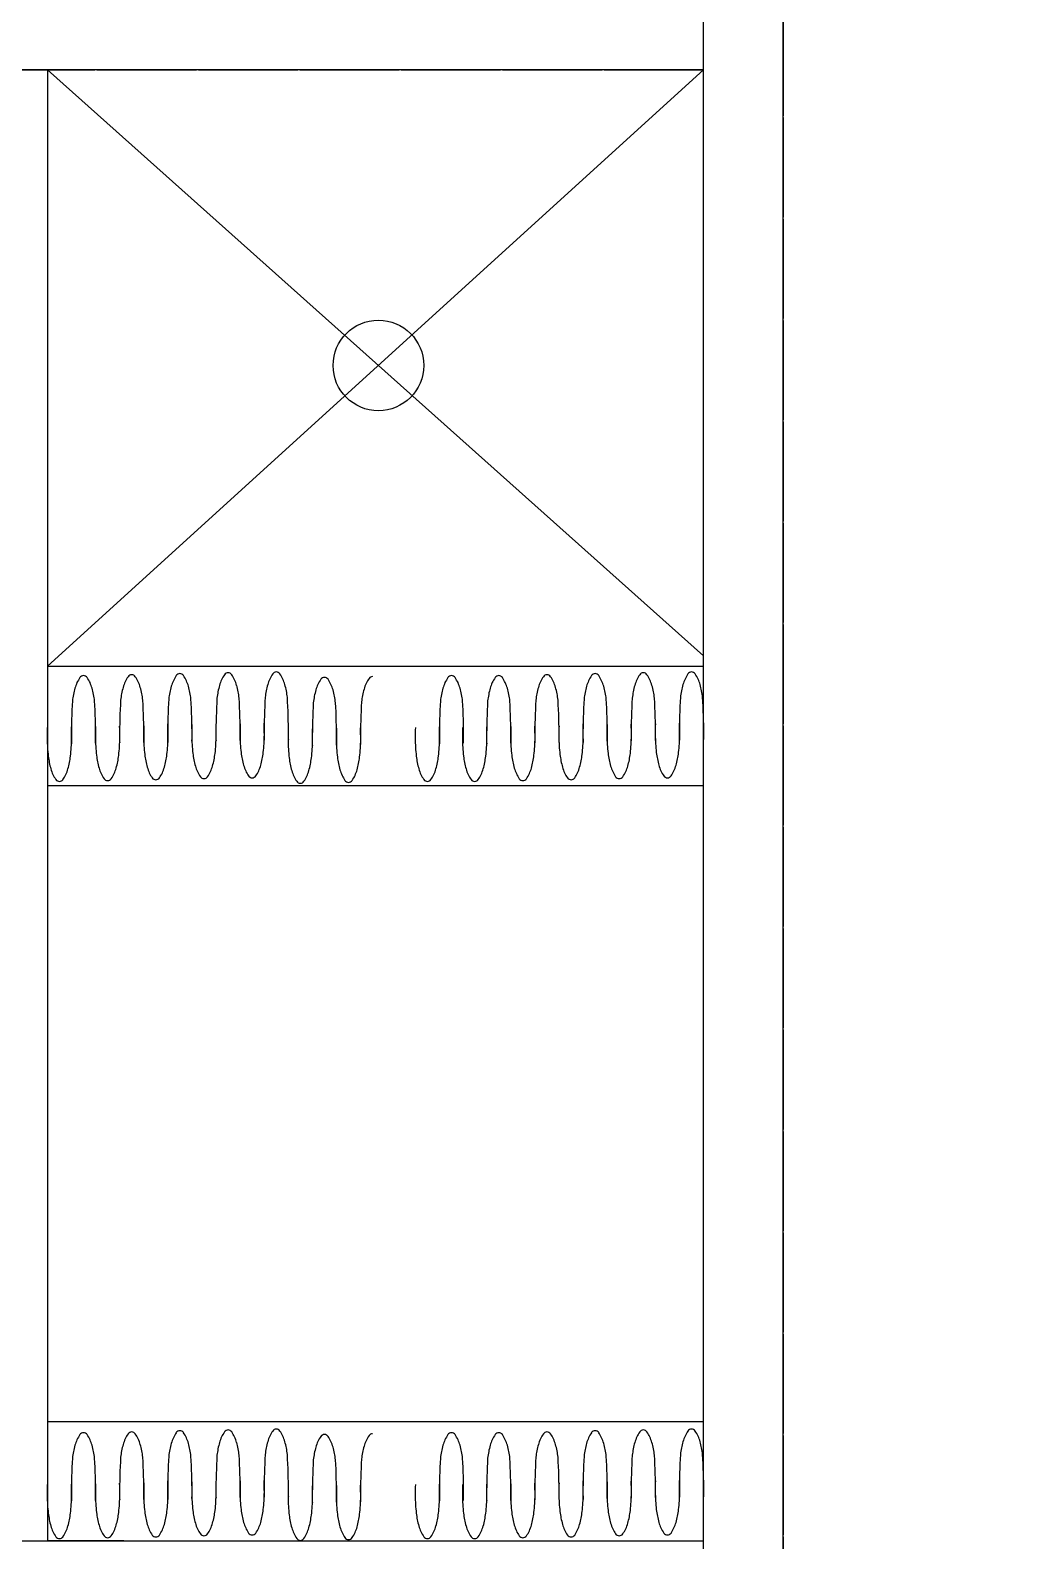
# Model space of a CAD drawing. Header units: inches. Extents: x -460 to 10305, y -938 to 5356.
# Drawn here: x 6242.1 to 6292, y 4574.2 to 4650.2 of the extents above; entities that cross this region are included whole.
import ezdxf

# ---------------------------------------------------------------- set-up
doc = ezdxf.new("R2010")
doc.units = ezdxf.units.IN
doc.header["$MEASUREMENT"] = 0
doc.linetypes.add('01-0263-04-DWG-BFP-ARCH$0$763', pattern=[5.0001, 5, -0.0001])
for name, color, linetype in [('01-0263-04-DWG-BFP-ARCH$0$SP-AREA', 250, '01-0263-04-DWG-BFP-ARCH$0$763'), ('01-0263-04-DWG-BFP-ARCH$0$SP-FIXT', 35, 'Continuous'), ('01-0263-04-DWG-BFP-ARCH$0$SP-PART', 190, 'Continuous'), ('01-0263-04-DWG-BFP-ARCH$0$SP-WALL', 7, 'Continuous')]:
    doc.layers.add(name, color=color, linetype=linetype)

# ---------------------------------------------------------------- blocks, each defined once
blk = doc.blocks.new('01-0263-04-DWG-BFP-ARCH', base_point=(1295.153, 1353.423))
at = {"layer": '01-0263-04-DWG-BFP-ARCH$0$SP-AREA'}
for points in [[(3303.158, 2407.427), (3255.158, 2407.427), (3255.158, 1533.427), (3587.158, 1533.427), (3587.158, 2461.427), (3255.158, 2461.427), (3255.158, 2407.427), (3303.158, 2407.427), (3539.158, 2407.427), (3539.158, 1587.427), (3303.158, 1587.427), (3303.158, 2407.427)], [(3307.153, 1687.423), (3405.153, 1687.423), (3405.153, 1911.423), (3437.153, 1911.423), (3437.153, 1687.423), (3535.153, 1687.423), (3535.153, 1981.423), (3307.153, 1981.423), (3307.153, 1687.423)]]:
    blk.add_lwpolyline(points, close=True, dxfattribs=at)
at = {"layer": '01-0263-04-DWG-BFP-ARCH$0$SP-FIXT'}
for p, q in [((3502.158, 1981.427), (3535.158, 1951.957)), ((3502.158, 1951.427), (3535.158, 1981.427))]:
    blk.add_line(p, q, dxfattribs=at)
blk.add_circle((3518.805, 1966.561), 2.278, dxfattribs=at)
at = {"layer": '01-0263-04-DWG-BFP-ARCH$0$SP-PART'}
for p, q in [((3502.158, 1951.427), (3535.158, 1951.427)), ((3502.158, 1945.427), (3535.158, 1945.427)), ((3502.158, 1913.427), (3535.158, 1913.427)), ((3502.158, 1907.427), (3535.158, 1907.427)), ((3506.006, 1907.427), (3502.158, 1907.427))]:
    blk.add_line(p, q, dxfattribs=at)
for centre, radius, start, end in [((3503.976, 1950.736), 0.219, 90, 145.67741), ((3503.976, 1950.736), 0.219, 34.32259, 90), ((3506.4, 1950.778), 0.219, 90, 145.67741), ((3506.4, 1950.778), 0.219, 34.32259, 90), ((3510.162, 1949.921), 1.841, 145.67741, 164.20927), ((3508.822, 1950.836), 0.219, 90, 145.67741), ((3508.822, 1950.836), 0.219, 34.32259, 90), ((3507.482, 1949.921), 1.841, 15.79073, 34.32259), ((3512.586, 1949.962), 1.841, 145.67741, 164.20927), ((3511.246, 1950.877), 0.219, 90, 145.67741), ((3511.246, 1950.877), 0.219, 34.32259, 90), ((3509.906, 1949.962), 1.841, 15.79073, 34.32259), ((3515.01, 1950.004), 1.841, 145.67741, 164.20927), ((3513.67, 1950.919), 0.219, 90, 145.67741), ((3513.67, 1950.919), 0.219, 34.32259, 90), ((3512.33, 1950.004), 1.841, 15.79073, 34.32259), ((3522.481, 1950.736), 0.219, 90, 145.67741), ((3522.481, 1950.736), 0.219, 34.32259, 90), ((3524.857, 1950.736), 0.219, 90, 145.67741), ((3524.857, 1950.736), 0.219, 34.32259, 90), ((3527.281, 1950.778), 0.219, 90, 145.67741), ((3527.281, 1950.778), 0.219, 34.32259, 90), ((3531.043, 1949.921), 1.841, 145.67741, 164.20927), ((3529.703, 1950.836), 0.219, 90, 145.67741), ((3529.703, 1950.836), 0.219, 34.32259, 90), ((3528.363, 1949.921), 1.841, 15.79073, 34.32259), ((3533.467, 1949.962), 1.841, 145.67741, 164.20927), ((3532.127, 1950.877), 0.219, 90, 145.67741), ((3532.127, 1950.877), 0.219, 34.32259, 90), ((3530.787, 1949.962), 1.841, 15.79073, 34.32259), ((3535.891, 1950.004), 1.841, 145.67741, 164.20927), ((3534.551, 1950.919), 0.219, 90, 145.67741), ((3534.551, 1950.919), 0.219, 34.32259, 90), ((3533.212, 1950.004), 1.841, 15.79073, 34.32259), ((3507.496, 1949.205), 4.107, 164.20927, 173.31892), ((3505.316, 1949.821), 1.841, 145.67741, 164.20927), ((3502.636, 1949.821), 1.841, 15.79073, 34.32259), ((3500.456, 1949.205), 4.107, 6.68108, 15.79073), ((3509.921, 1949.246), 4.107, 164.20927, 173.31892), ((3507.74, 1949.863), 1.841, 145.67741, 164.20927), ((3505.06, 1949.863), 1.841, 15.79073, 34.32259), ((3502.88, 1949.246), 4.107, 6.68108, 15.79073), ((3512.342, 1949.304), 4.107, 164.20927, 173.31892), ((3505.302, 1949.304), 4.107, 6.68108, 15.79073), ((3514.766, 1949.346), 4.107, 164.20927, 173.31892), ((3507.726, 1949.346), 4.107, 6.68108, 15.79073), ((3517.191, 1949.387), 4.107, 164.20927, 173.31892), ((3510.15, 1949.387), 4.107, 6.68108, 15.79073), ((3519.611, 1949.116), 4.107, 164.20927, 173.31892), ((3517.431, 1949.733), 1.841, 145.67741, 164.20927), ((3516.091, 1950.648), 0.219, 90, 145.67741), ((3516.091, 1950.648), 0.219, 34.32259, 90), ((3514.751, 1949.733), 1.841, 15.79073, 34.32259), ((3512.57, 1949.116), 4.107, 6.68108, 15.79073), ((3522.035, 1949.158), 4.107, 164.20927, 173.31892), ((3519.855, 1949.775), 1.841, 145.67741, 164.20927), ((3518.515, 1950.689), 0.219, 90, 145.67741), ((3526.001, 1949.205), 4.107, 164.20927, 173.31892), ((3523.821, 1949.821), 1.841, 145.67741, 164.20927), ((3521.141, 1949.821), 1.841, 15.79073, 34.32259), ((3518.961, 1949.205), 4.107, 6.68108, 15.79073), ((3528.378, 1949.205), 4.107, 164.20927, 173.31892), ((3526.197, 1949.821), 1.841, 145.67741, 164.20927), ((3523.517, 1949.821), 1.841, 15.79073, 34.32259), ((3521.337, 1949.205), 4.107, 6.68108, 15.79073), ((3530.802, 1949.246), 4.107, 164.20927, 173.31892), ((3528.621, 1949.863), 1.841, 145.67741, 164.20927), ((3525.941, 1949.863), 1.841, 15.79073, 34.32259), ((3523.761, 1949.246), 4.107, 6.68108, 15.79073), ((3533.224, 1949.304), 4.107, 164.20927, 173.31892), ((3526.183, 1949.304), 4.107, 6.68108, 15.79073), ((3535.648, 1949.346), 4.107, 164.20927, 173.31892), ((3528.607, 1949.346), 4.107, 6.68108, 15.79073), ((3538.072, 1949.387), 4.107, 164.20927, 173.31892), ((3531.031, 1949.387), 4.107, 6.68108, 15.79073), ((3537.173, 1947.812), 33.808, 176.82774, 180.00104), ((3470.779, 1947.812), 33.808, 359.99896, 3.17226), ((3539.597, 1947.853), 33.808, 176.82774, 180.00104), ((3473.203, 1947.853), 33.808, 359.99896, 3.17226), ((3542.019, 1947.911), 33.808, 176.82774, 180.00104), ((3475.625, 1947.911), 33.808, 359.99896, 3.17226), ((3544.443, 1947.953), 33.808, 176.82774, 180.00104), ((3478.049, 1947.953), 33.808, 359.99896, 3.17226), ((3546.867, 1947.994), 33.808, 176.82774, 180.00104), ((3480.473, 1947.994), 33.808, 359.99896, 3.17226), ((3549.288, 1947.723), 33.808, 176.82774, 180.00104), ((3482.894, 1947.723), 33.808, 359.99896, 3.17226), ((3551.712, 1947.765), 33.808, 176.82774, 180.00104), ((3555.678, 1947.812), 33.808, 176.82774, 180.00104), ((3489.284, 1947.812), 33.808, 359.99896, 3.17226), ((3558.054, 1947.812), 33.808, 176.82774, 180.00104), ((3491.66, 1947.812), 33.808, 359.99896, 3.17226), ((3560.478, 1947.853), 33.808, 176.82774, 180.00104), ((3494.084, 1947.853), 33.808, 359.99896, 3.17226), ((3562.9, 1947.911), 33.808, 176.82774, 180.00104), ((3496.506, 1947.911), 33.808, 359.99896, 3.17226), ((3565.324, 1947.953), 33.808, 176.82774, 180.00104), ((3498.93, 1947.953), 33.808, 359.99896, 3.17226), ((3567.748, 1947.994), 33.808, 176.82774, 180.00104), ((3501.354, 1947.994), 33.808, 359.99896, 3.17226), ((3535.961, 1947.791), 33.808, 179.05088, 180.00104), ((3468.355, 1947.77), 33.808, 359.99896, 0.98443), ((3469.567, 1947.791), 33.808, 359.99896, 0.98443), ((3538.385, 1947.833), 33.808, 179.05088, 180.00104), ((3471.991, 1947.833), 33.808, 359.99896, 0.98443), ((3540.809, 1947.874), 33.808, 179.05088, 180.00104), ((3515.84, 1947.911), 7.629, 180, 182.40916), ((3474.415, 1947.874), 33.808, 359.99896, 1.11131), ((3543.231, 1947.932), 33.808, 179.05088, 180.00104), ((3517.052, 1947.931), 7.629, 180, 186.68108), ((3501.804, 1947.911), 7.629, 358.04412, 360), ((3503.016, 1947.931), 7.629, 353.31892, 0), ((3518.264, 1947.952), 7.629, 180, 182.11241), ((3476.837, 1947.932), 33.808, 359.99896, 0.98443), ((3545.655, 1947.974), 33.808, 179.05088, 180.00104), ((3519.476, 1947.973), 7.629, 180, 186.68108), ((3504.228, 1947.952), 7.629, 358.04412, 360), ((3505.44, 1947.973), 7.629, 353.31892, 0), ((3520.688, 1947.994), 7.629, 180, 182.11241), ((3479.261, 1947.974), 33.808, 359.99896, 0.98443), ((3548.076, 1947.702), 33.808, 179.05088, 180.00104), ((3548.079, 1948.015), 33.808, 179.05088, 180.00104), ((3521.9, 1948.015), 7.629, 180, 182.11241), ((3506.653, 1947.994), 7.629, 358.04412, 360), ((3481.682, 1947.702), 33.808, 359.99896, 0.98443), ((3550.5, 1947.744), 33.808, 179.05088, 180.00104), ((3484.106, 1947.744), 33.808, 359.99896, 0.98443), ((3554.466, 1947.791), 33.808, 179.05088, 180.00104), ((3488.072, 1947.791), 33.808, 359.99896, 0.98443), ((3556.842, 1947.791), 33.808, 179.05088, 180.00104), ((3490.448, 1947.791), 33.808, 359.99896, 0.98443), ((3559.266, 1947.833), 33.808, 179.05088, 180.00104), ((3492.872, 1947.833), 33.808, 359.99896, 0.98443), ((3561.69, 1947.874), 33.808, 179.05088, 180.00104), ((3536.721, 1947.911), 7.629, 180, 182.40916), ((3495.297, 1947.874), 33.808, 359.99896, 1.11131), ((3564.112, 1947.932), 33.808, 179.05088, 180.00104), ((3537.933, 1947.931), 7.629, 180, 186.68108), ((3522.685, 1947.911), 7.629, 358.04412, 360), ((3523.898, 1947.931), 7.629, 353.31892, 0), ((3539.145, 1947.952), 7.629, 180, 182.11241), ((3497.718, 1947.932), 33.808, 359.99896, 0.98443), ((3566.536, 1947.974), 33.808, 179.05088, 180.00104), ((3540.357, 1947.973), 7.629, 180, 186.68108), ((3525.11, 1947.952), 7.629, 358.04412, 360), ((3526.322, 1947.973), 7.629, 353.31892, 0), ((3541.569, 1947.994), 7.629, 180, 182.11241), ((3500.142, 1947.974), 33.808, 359.99896, 0.98443), ((3568.96, 1948.015), 33.808, 179.05088, 180.00104), ((3542.781, 1948.015), 7.629, 180, 182.11241), ((3527.534, 1947.994), 7.629, 358.04412, 360), ((3509.782, 1947.79), 7.629, 180, 186.68108), ((3494.534, 1947.77), 7.629, 358.04412, 0), ((3495.746, 1947.79), 7.629, 353.31892, 360), ((3510.994, 1947.811), 7.629, 180, 182.11241), ((3512.206, 1947.832), 7.629, 180, 186.68108), ((3496.958, 1947.811), 7.629, 358.04412, 0), ((3498.17, 1947.832), 7.629, 353.31892, 360), ((3513.418, 1947.853), 7.629, 180, 182.11241), ((3514.63, 1947.874), 7.629, 180, 186.68108), ((3499.383, 1947.853), 7.629, 358.04412, 0), ((3500.595, 1947.874), 7.629, 353.31892, 360), ((3521.896, 1947.702), 7.629, 180, 186.68108), ((3507.861, 1947.702), 7.629, 353.31892, 360), ((3523.108, 1947.723), 7.629, 180, 182.11241), ((3524.32, 1947.743), 7.629, 180, 186.68108), ((3509.073, 1947.723), 7.629, 358.04412, 0), ((3510.285, 1947.743), 7.629, 353.31892, 360), ((3525.533, 1947.764), 7.629, 180, 182.11241), ((3528.287, 1947.79), 7.629, 180, 186.68108), ((3514.251, 1947.79), 7.629, 353.31892, 360), ((3529.499, 1947.811), 7.629, 180, 182.11241), ((3530.663, 1947.79), 7.629, 180, 186.68108), ((3515.463, 1947.811), 7.629, 358.04412, 0), ((3516.628, 1947.79), 7.629, 353.31892, 0), ((3531.875, 1947.811), 7.629, 180, 182.11241), ((3533.087, 1947.832), 7.629, 180, 186.68108), ((3517.84, 1947.811), 7.629, 358.04412, 360), ((3519.052, 1947.832), 7.629, 353.31892, 0), ((3534.299, 1947.853), 7.629, 180, 182.11241), ((3535.511, 1947.874), 7.629, 180, 186.68108), ((3520.264, 1947.853), 7.629, 358.04412, 360), ((3521.476, 1947.874), 7.629, 353.31892, 0), ((3506.284, 1947.381), 4.107, 186.68108, 195.79073), ((3499.244, 1947.381), 4.107, 344.20927, 353.31892), ((3508.709, 1947.422), 4.107, 186.68108, 195.79073), ((3501.668, 1947.422), 4.107, 344.20927, 353.31892), ((3511.133, 1947.464), 4.107, 186.68108, 195.79073), ((3504.092, 1947.464), 4.107, 344.20927, 353.31892), ((3513.554, 1947.522), 4.107, 186.68108, 195.79073), ((3511.374, 1946.905), 1.841, 195.79073, 214.32259), ((3508.694, 1946.905), 1.841, 325.67741, 344.20927), ((3506.514, 1947.522), 4.107, 344.20927, 353.31892), ((3515.979, 1947.563), 4.107, 186.68108, 195.79073), ((3513.798, 1946.947), 1.841, 195.79073, 214.32259), ((3511.118, 1946.947), 1.841, 325.67741, 344.20927), ((3508.938, 1947.563), 4.107, 344.20927, 353.31892), ((3518.399, 1947.292), 4.107, 186.68108, 195.79073), ((3511.358, 1947.292), 4.107, 344.20927, 353.31892), ((3520.823, 1947.334), 4.107, 186.68108, 195.79073), ((3513.782, 1947.334), 4.107, 344.20927, 353.31892), ((3524.789, 1947.381), 4.107, 186.68108, 195.79073), ((3517.748, 1947.381), 4.107, 344.20927, 353.31892), ((3527.166, 1947.381), 4.107, 186.68108, 195.79073), ((3520.125, 1947.381), 4.107, 344.20927, 353.31892), ((3529.59, 1947.422), 4.107, 186.68108, 195.79073), ((3522.549, 1947.422), 4.107, 344.20927, 353.31892), ((3532.014, 1947.464), 4.107, 186.68108, 195.79073), ((3524.973, 1947.464), 4.107, 344.20927, 353.31892), ((3534.436, 1947.522), 4.107, 186.68108, 195.79073), ((3532.255, 1946.905), 1.841, 195.79073, 214.32259), ((3529.575, 1946.905), 1.841, 325.67741, 344.20927), ((3527.395, 1947.522), 4.107, 344.20927, 353.31892), ((3536.86, 1947.563), 4.107, 186.68108, 195.79073), ((3534.679, 1946.947), 1.841, 195.79073, 214.32259), ((3531.999, 1946.947), 1.841, 325.67741, 344.20927), ((3529.819, 1947.563), 4.107, 344.20927, 353.31892), ((3504.104, 1946.764), 1.841, 195.79073, 214.32259), ((3502.764, 1945.849), 0.219, 214.32259, 270), ((3502.764, 1945.849), 0.219, 270, 325.67741), ((3501.424, 1946.764), 1.841, 325.67741, 344.20927), ((3506.528, 1946.806), 1.841, 195.79073, 214.32259), ((3505.188, 1945.891), 0.219, 214.32259, 270), ((3505.188, 1945.891), 0.219, 270, 325.67741), ((3503.848, 1946.806), 1.841, 325.67741, 344.20927), ((3508.952, 1946.847), 1.841, 195.79073, 214.32259), ((3507.612, 1945.933), 0.219, 214.32259, 270), ((3507.612, 1945.933), 0.219, 270, 325.67741), ((3506.272, 1946.847), 1.841, 325.67741, 344.20927), ((3510.034, 1945.99), 0.219, 214.32259, 270), ((3510.034, 1945.99), 0.219, 270, 325.67741), ((3512.458, 1946.032), 0.219, 214.32259, 270), ((3512.458, 1946.032), 0.219, 270, 325.67741), ((3516.219, 1946.675), 1.841, 195.79073, 214.32259), ((3514.879, 1945.761), 0.219, 214.32259, 270), ((3514.879, 1945.761), 0.219, 270, 325.67741), ((3513.539, 1946.675), 1.841, 325.67741, 344.20927), ((3518.643, 1946.717), 1.841, 195.79073, 214.32259), ((3517.303, 1945.802), 0.219, 214.32259, 270), ((3517.303, 1945.802), 0.219, 270, 325.67741), ((3515.963, 1946.717), 1.841, 325.67741, 344.20927), ((3522.609, 1946.764), 1.841, 195.79073, 214.32259), ((3521.269, 1945.849), 0.219, 214.32259, 270), ((3521.269, 1945.849), 0.219, 270, 325.67741), ((3519.929, 1946.764), 1.841, 325.67741, 344.20927), ((3524.985, 1946.764), 1.841, 195.79073, 214.32259), ((3523.645, 1945.849), 0.219, 214.32259, 270), ((3523.645, 1945.849), 0.219, 270, 325.67741), ((3522.305, 1946.764), 1.841, 325.67741, 344.20927), ((3527.409, 1946.806), 1.841, 195.79073, 214.32259), ((3526.069, 1945.891), 0.219, 214.32259, 270), ((3526.069, 1945.891), 0.219, 270, 325.67741), ((3524.729, 1946.806), 1.841, 325.67741, 344.20927), ((3529.833, 1946.847), 1.841, 195.79073, 214.32259), ((3528.494, 1945.933), 0.219, 214.32259, 270), ((3528.494, 1945.933), 0.219, 270, 325.67741), ((3527.154, 1946.847), 1.841, 325.67741, 344.20927), ((3530.915, 1945.99), 0.219, 214.32259, 270), ((3530.915, 1945.99), 0.219, 270, 325.67741), ((3533.339, 1946.032), 0.219, 214.32259, 270), ((3533.339, 1946.032), 0.219, 270, 325.67741), ((3508.822, 1912.743), 0.219, 90, 145.67741), ((3508.822, 1912.743), 0.219, 34.32259, 90), ((3511.246, 1912.785), 0.219, 90, 145.67741), ((3511.246, 1912.785), 0.219, 34.32259, 90), ((3515.01, 1911.912), 1.841, 145.67741, 164.20927), ((3513.67, 1912.826), 0.219, 90, 145.67741), ((3513.67, 1912.826), 0.219, 34.32259, 90), ((3512.33, 1911.912), 1.841, 15.79073, 34.32259), ((3529.703, 1912.743), 0.219, 90, 145.67741), ((3529.703, 1912.743), 0.219, 34.32259, 90), ((3532.127, 1912.785), 0.219, 90, 145.67741), ((3532.127, 1912.785), 0.219, 34.32259, 90), ((3535.891, 1911.912), 1.841, 145.67741, 164.20927), ((3534.551, 1912.826), 0.219, 90, 145.67741), ((3534.551, 1912.826), 0.219, 34.32259, 90), ((3533.212, 1911.912), 1.841, 15.79073, 34.32259), ((3507.496, 1911.112), 4.107, 164.20927, 173.31892), ((3505.316, 1911.729), 1.841, 145.67741, 164.20927), ((3503.976, 1912.644), 0.219, 90, 145.67741), ((3503.976, 1912.644), 0.219, 34.32259, 90), ((3502.636, 1911.729), 1.841, 15.79073, 34.32259), ((3500.456, 1911.112), 4.107, 6.68108, 15.79073), ((3509.921, 1911.154), 4.107, 164.20927, 173.31892), ((3507.74, 1911.771), 1.841, 145.67741, 164.20927), ((3506.4, 1912.685), 0.219, 90, 145.67741), ((3506.4, 1912.685), 0.219, 34.32259, 90), ((3505.06, 1911.771), 1.841, 15.79073, 34.32259), ((3502.88, 1911.154), 4.107, 6.68108, 15.79073), ((3512.342, 1911.212), 4.107, 164.20927, 173.31892), ((3510.162, 1911.828), 1.841, 145.67741, 164.20927), ((3507.482, 1911.828), 1.841, 15.79073, 34.32259), ((3505.302, 1911.212), 4.107, 6.68108, 15.79073), ((3514.766, 1911.253), 4.107, 164.20927, 173.31892), ((3512.586, 1911.87), 1.841, 145.67741, 164.20927), ((3509.906, 1911.87), 1.841, 15.79073, 34.32259), ((3507.726, 1911.253), 4.107, 6.68108, 15.79073), ((3517.191, 1911.295), 4.107, 164.20927, 173.31892), ((3510.15, 1911.295), 4.107, 6.68108, 15.79073), ((3517.431, 1911.64), 1.841, 145.67741, 164.20927), ((3516.091, 1912.555), 0.219, 90, 145.67741), ((3516.091, 1912.555), 0.219, 34.32259, 90), ((3514.751, 1911.64), 1.841, 15.79073, 34.32259), ((3522.035, 1911.065), 4.107, 164.20927, 173.31892), ((3519.855, 1911.682), 1.841, 145.67741, 164.20927), ((3518.515, 1912.597), 0.219, 90, 145.67741), ((3526.001, 1911.112), 4.107, 164.20927, 173.31892), ((3523.821, 1911.729), 1.841, 145.67741, 164.20927), ((3522.481, 1912.644), 0.219, 90, 145.67741), ((3522.481, 1912.644), 0.219, 34.32259, 90), ((3521.141, 1911.729), 1.841, 15.79073, 34.32259), ((3518.961, 1911.112), 4.107, 6.68108, 15.79073), ((3528.378, 1911.112), 4.107, 164.20927, 173.31892), ((3526.197, 1911.729), 1.841, 145.67741, 164.20927), ((3524.857, 1912.644), 0.219, 90, 145.67741), ((3524.857, 1912.644), 0.219, 34.32259, 90), ((3523.517, 1911.729), 1.841, 15.79073, 34.32259), ((3521.337, 1911.112), 4.107, 6.68108, 15.79073), ((3530.802, 1911.154), 4.107, 164.20927, 173.31892), ((3528.621, 1911.771), 1.841, 145.67741, 164.20927), ((3527.281, 1912.685), 0.219, 90, 145.67741), ((3527.281, 1912.685), 0.219, 34.32259, 90), ((3525.941, 1911.771), 1.841, 15.79073, 34.32259), ((3523.761, 1911.154), 4.107, 6.68108, 15.79073), ((3533.224, 1911.212), 4.107, 164.20927, 173.31892), ((3531.043, 1911.828), 1.841, 145.67741, 164.20927), ((3528.363, 1911.828), 1.841, 15.79073, 34.32259), ((3526.183, 1911.212), 4.107, 6.68108, 15.79073), ((3535.648, 1911.253), 4.107, 164.20927, 173.31892), ((3533.467, 1911.87), 1.841, 145.67741, 164.20927), ((3530.787, 1911.87), 1.841, 15.79073, 34.32259), ((3528.607, 1911.253), 4.107, 6.68108, 15.79073), ((3538.072, 1911.295), 4.107, 164.20927, 173.31892), ((3531.031, 1911.295), 4.107, 6.68108, 15.79073), ((3537.173, 1909.719), 33.808, 176.82774, 180.00104), ((3470.779, 1909.719), 33.808, 359.99896, 3.17226), ((3539.597, 1909.761), 33.808, 176.82774, 180.00104), ((3473.203, 1909.761), 33.808, 359.99896, 3.17226), ((3542.019, 1909.819), 33.808, 176.82774, 180.00104), ((3475.625, 1909.819), 33.808, 359.99896, 3.17226), ((3544.443, 1909.86), 33.808, 176.82774, 180.00104), ((3478.049, 1909.86), 33.808, 359.99896, 3.17226), ((3546.867, 1909.902), 33.808, 176.82774, 180.00104), ((3480.473, 1909.902), 33.808, 359.99896, 3.17226), ((3549.288, 1909.631), 33.808, 176.82774, 180.00104), ((3519.611, 1911.024), 4.107, 164.20927, 173.31892), ((3512.57, 1911.024), 4.107, 6.68108, 15.79073), ((3482.894, 1909.631), 33.808, 359.99896, 3.17226), ((3551.712, 1909.672), 33.808, 176.82774, 180.00104), ((3555.678, 1909.719), 33.808, 176.82774, 180.00104), ((3489.284, 1909.719), 33.808, 359.99896, 3.17226), ((3558.054, 1909.719), 33.808, 176.82774, 180.00104), ((3491.66, 1909.719), 33.808, 359.99896, 3.17226), ((3560.478, 1909.761), 33.808, 176.82774, 180.00104), ((3494.084, 1909.761), 33.808, 359.99896, 3.17226), ((3562.9, 1909.819), 33.808, 176.82774, 180.00104), ((3496.506, 1909.819), 33.808, 359.99896, 3.17226), ((3565.324, 1909.86), 33.808, 176.82774, 180.00104), ((3498.93, 1909.86), 33.808, 359.99896, 3.17226), ((3567.748, 1909.902), 33.808, 176.82774, 180.00104), ((3501.354, 1909.902), 33.808, 359.99896, 3.17226), ((3535.961, 1909.698), 33.808, 179.05088, 180.00104), ((3468.355, 1909.678), 33.808, 359.99896, 0.98443), ((3469.567, 1909.698), 33.808, 359.99896, 0.98443), ((3538.385, 1909.74), 33.808, 179.05088, 180.00104), ((3471.991, 1909.74), 33.808, 359.99896, 0.98443), ((3540.809, 1909.782), 33.808, 179.05088, 180.00104), ((3474.415, 1909.782), 33.808, 359.99896, 1.11131), ((3543.231, 1909.84), 33.808, 179.05088, 180.00104), ((3476.837, 1909.84), 33.808, 359.99896, 0.98443), ((3545.655, 1909.881), 33.808, 179.05088, 180.00104), ((3519.476, 1909.881), 7.629, 180, 186.68108), ((3505.44, 1909.881), 7.629, 353.31892, 360), ((3520.688, 1909.901), 7.629, 180, 182.11241), ((3479.261, 1909.881), 33.808, 359.99896, 0.98443), ((3548.076, 1909.61), 33.808, 179.05088, 180.00104), ((3548.079, 1909.923), 33.808, 179.05088, 180.00104), ((3521.9, 1909.922), 7.629, 180, 182.11241), ((3506.653, 1909.901), 7.629, 358.04412, 0), ((3481.682, 1909.61), 33.808, 359.99896, 0.98443), ((3550.5, 1909.652), 33.808, 179.05088, 180.00104), ((3484.106, 1909.652), 33.808, 359.99896, 0.98443), ((3554.466, 1909.698), 33.808, 179.05088, 180.00104), ((3488.072, 1909.698), 33.808, 359.99896, 0.98443), ((3556.842, 1909.698), 33.808, 179.05088, 180.00104), ((3490.448, 1909.698), 33.808, 359.99896, 0.98443), ((3559.266, 1909.74), 33.808, 179.05088, 180.00104), ((3492.872, 1909.74), 33.808, 359.99896, 0.98443), ((3561.69, 1909.782), 33.808, 179.05088, 180.00104), ((3495.297, 1909.782), 33.808, 359.99896, 1.11131), ((3564.112, 1909.84), 33.808, 179.05088, 180.00104), ((3497.718, 1909.84), 33.808, 359.99896, 0.98443), ((3566.536, 1909.881), 33.808, 179.05088, 180.00104), ((3540.357, 1909.881), 7.629, 180, 186.68108), ((3526.322, 1909.881), 7.629, 353.31892, 0), ((3541.569, 1909.901), 7.629, 180, 182.11241), ((3500.142, 1909.881), 33.808, 359.99896, 0.98443), ((3568.96, 1909.923), 33.808, 179.05088, 180.00104), ((3542.781, 1909.922), 7.629, 180, 182.11241), ((3527.534, 1909.901), 7.629, 358.04412, 360), ((3509.782, 1909.698), 7.629, 180, 186.68108), ((3494.534, 1909.677), 7.629, 358.04412, 0), ((3495.746, 1909.698), 7.629, 353.31892, 360), ((3510.994, 1909.719), 7.629, 180, 182.11241), ((3512.206, 1909.74), 7.629, 180, 186.68108), ((3496.958, 1909.719), 7.629, 358.04412, 0), ((3498.17, 1909.74), 7.629, 353.31892, 360), ((3513.418, 1909.76), 7.629, 180, 182.11241), ((3514.63, 1909.781), 7.629, 180, 186.68108), ((3499.383, 1909.76), 7.629, 358.04412, 0), ((3500.595, 1909.781), 7.629, 353.31892, 360), ((3515.84, 1909.818), 7.629, 180, 182.40916), ((3517.052, 1909.839), 7.629, 180, 186.68108), ((3501.804, 1909.818), 7.629, 358.04412, 0), ((3503.016, 1909.839), 7.629, 353.31892, 360), ((3518.264, 1909.86), 7.629, 180, 182.11241), ((3504.228, 1909.86), 7.629, 358.04412, 0), ((3521.896, 1909.609), 7.629, 180, 186.68108), ((3507.861, 1909.609), 7.629, 353.31892, 360), ((3523.108, 1909.63), 7.629, 180, 182.11241), ((3524.32, 1909.651), 7.629, 180, 186.68108), ((3509.073, 1909.63), 7.629, 358.04412, 0), ((3510.285, 1909.651), 7.629, 353.31892, 360), ((3525.533, 1909.672), 7.629, 180, 182.11241), ((3528.287, 1909.698), 7.629, 180, 186.68108), ((3514.251, 1909.698), 7.629, 353.31892, 0), ((3529.499, 1909.719), 7.629, 180, 182.11241), ((3530.663, 1909.698), 7.629, 180, 186.68108), ((3515.463, 1909.719), 7.629, 358.04412, 360), ((3516.628, 1909.698), 7.629, 353.31892, 360), ((3531.875, 1909.719), 7.629, 180, 182.11241), ((3533.087, 1909.74), 7.629, 180, 186.68108), ((3517.84, 1909.719), 7.629, 358.04412, 0), ((3519.052, 1909.74), 7.629, 353.31892, 360), ((3534.299, 1909.76), 7.629, 180, 182.11241), ((3535.511, 1909.781), 7.629, 180, 186.68108), ((3520.264, 1909.76), 7.629, 358.04412, 0), ((3521.476, 1909.781), 7.629, 353.31892, 360), ((3536.721, 1909.818), 7.629, 180, 182.40916), ((3537.933, 1909.839), 7.629, 180, 186.68108), ((3522.685, 1909.818), 7.629, 358.04412, 360), ((3523.898, 1909.839), 7.629, 353.31892, 0), ((3539.145, 1909.86), 7.629, 180, 182.11241), ((3525.11, 1909.86), 7.629, 358.04412, 360), ((3506.284, 1909.288), 4.107, 186.68108, 195.79073), ((3499.244, 1909.288), 4.107, 344.20927, 353.31892), ((3508.709, 1909.33), 4.107, 186.68108, 195.79073), ((3501.668, 1909.33), 4.107, 344.20927, 353.31892), ((3511.133, 1909.372), 4.107, 186.68108, 195.79073), ((3504.092, 1909.372), 4.107, 344.20927, 353.31892), ((3513.554, 1909.429), 4.107, 186.68108, 195.79073), ((3506.514, 1909.429), 4.107, 344.20927, 353.31892), ((3515.979, 1909.471), 4.107, 186.68108, 195.79073), ((3508.938, 1909.471), 4.107, 344.20927, 353.31892), ((3518.399, 1909.2), 4.107, 186.68108, 195.79073), ((3511.358, 1909.2), 4.107, 344.20927, 353.31892), ((3520.823, 1909.241), 4.107, 186.68108, 195.79073), ((3513.782, 1909.241), 4.107, 344.20927, 353.31892), ((3524.789, 1909.288), 4.107, 186.68108, 195.79073), ((3517.748, 1909.288), 4.107, 344.20927, 353.31892), ((3527.166, 1909.288), 4.107, 186.68108, 195.79073), ((3520.125, 1909.288), 4.107, 344.20927, 353.31892), ((3529.59, 1909.33), 4.107, 186.68108, 195.79073), ((3522.549, 1909.33), 4.107, 344.20927, 353.31892), ((3532.014, 1909.372), 4.107, 186.68108, 195.79073), ((3524.973, 1909.372), 4.107, 344.20927, 353.31892), ((3534.436, 1909.429), 4.107, 186.68108, 195.79073), ((3527.395, 1909.429), 4.107, 344.20927, 353.31892), ((3536.86, 1909.471), 4.107, 186.68108, 195.79073), ((3529.819, 1909.471), 4.107, 344.20927, 353.31892), ((3504.104, 1908.672), 1.841, 195.79073, 214.32259), ((3502.764, 1907.757), 0.219, 214.32259, 270), ((3502.764, 1907.757), 0.219, 270, 325.67741), ((3501.424, 1908.672), 1.841, 325.67741, 344.20927), ((3506.528, 1908.713), 1.841, 195.79073, 214.32259), ((3505.188, 1907.798), 0.219, 214.32259, 270), ((3505.188, 1907.798), 0.219, 270, 325.67741), ((3503.848, 1908.713), 1.841, 325.67741, 344.20927), ((3508.952, 1908.755), 1.841, 195.79073, 214.32259), ((3507.612, 1907.84), 0.219, 214.32259, 270), ((3507.612, 1907.84), 0.219, 270, 325.67741), ((3506.272, 1908.755), 1.841, 325.67741, 344.20927), ((3511.374, 1908.813), 1.841, 195.79073, 214.32259), ((3510.034, 1907.898), 0.219, 214.32259, 270), ((3510.034, 1907.898), 0.219, 270, 325.67741), ((3508.694, 1908.813), 1.841, 325.67741, 344.20927), ((3513.798, 1908.854), 1.841, 195.79073, 214.32259), ((3512.458, 1907.939), 0.219, 214.32259, 270), ((3512.458, 1907.939), 0.219, 270, 325.67741), ((3511.118, 1908.854), 1.841, 325.67741, 344.20927), ((3516.219, 1908.583), 1.841, 195.79073, 214.32259), ((3513.539, 1908.583), 1.841, 325.67741, 344.20927), ((3518.643, 1908.625), 1.841, 195.79073, 214.32259), ((3515.963, 1908.625), 1.841, 325.67741, 344.20927), ((3522.609, 1908.672), 1.841, 195.79073, 214.32259), ((3521.269, 1907.757), 0.219, 214.32259, 270), ((3521.269, 1907.757), 0.219, 270, 325.67741), ((3519.929, 1908.672), 1.841, 325.67741, 344.20927), ((3524.985, 1908.672), 1.841, 195.79073, 214.32259), ((3523.645, 1907.757), 0.219, 214.32259, 270), ((3523.645, 1907.757), 0.219, 270, 325.67741), ((3522.305, 1908.672), 1.841, 325.67741, 344.20927), ((3527.409, 1908.713), 1.841, 195.79073, 214.32259), ((3526.069, 1907.798), 0.219, 214.32259, 270), ((3526.069, 1907.798), 0.219, 270, 325.67741), ((3524.729, 1908.713), 1.841, 325.67741, 344.20927), ((3529.833, 1908.755), 1.841, 195.79073, 214.32259), ((3528.494, 1907.84), 0.219, 214.32259, 270), ((3528.494, 1907.84), 0.219, 270, 325.67741), ((3527.154, 1908.755), 1.841, 325.67741, 344.20927), ((3532.255, 1908.813), 1.841, 195.79073, 214.32259), ((3530.915, 1907.898), 0.219, 214.32259, 270), ((3530.915, 1907.898), 0.219, 270, 325.67741), ((3529.575, 1908.813), 1.841, 325.67741, 344.20927), ((3534.679, 1908.854), 1.841, 195.79073, 214.32259), ((3533.339, 1907.939), 0.219, 214.32259, 270), ((3533.339, 1907.939), 0.219, 270, 325.67741), ((3531.999, 1908.854), 1.841, 325.67741, 344.20927), ((3514.879, 1907.668), 0.219, 214.32259, 270), ((3514.879, 1907.668), 0.219, 270, 325.67741), ((3517.303, 1907.71), 0.219, 214.32259, 270), ((3517.303, 1907.71), 0.219, 270, 325.67741)]:
    blk.add_arc(centre, radius, start, end, dxfattribs=at)
at = {"layer": '01-0263-04-DWG-BFP-ARCH$0$SP-WALL'}
for p, q in [((3535.158, 1831.427), (3535.158, 2015.427)), ((3539.158, 1831.427), (3539.158, 2015.427)), ((3535.158, 1981.427), (3307.158, 1981.427)), ((3502.158, 1981.427), (3502.158, 1907.427)), ((3500.158, 1907.427), (3502.158, 1907.427))]:
    blk.add_line(p, q, dxfattribs=at)

msp = doc.modelspace()

# ---------------------------------------------------------------- block references
msp.add_blockref('01-0263-04-DWG-BFP-ARCH', (4035.957, 4020.147))

doc.saveas('drawing.dxf')
